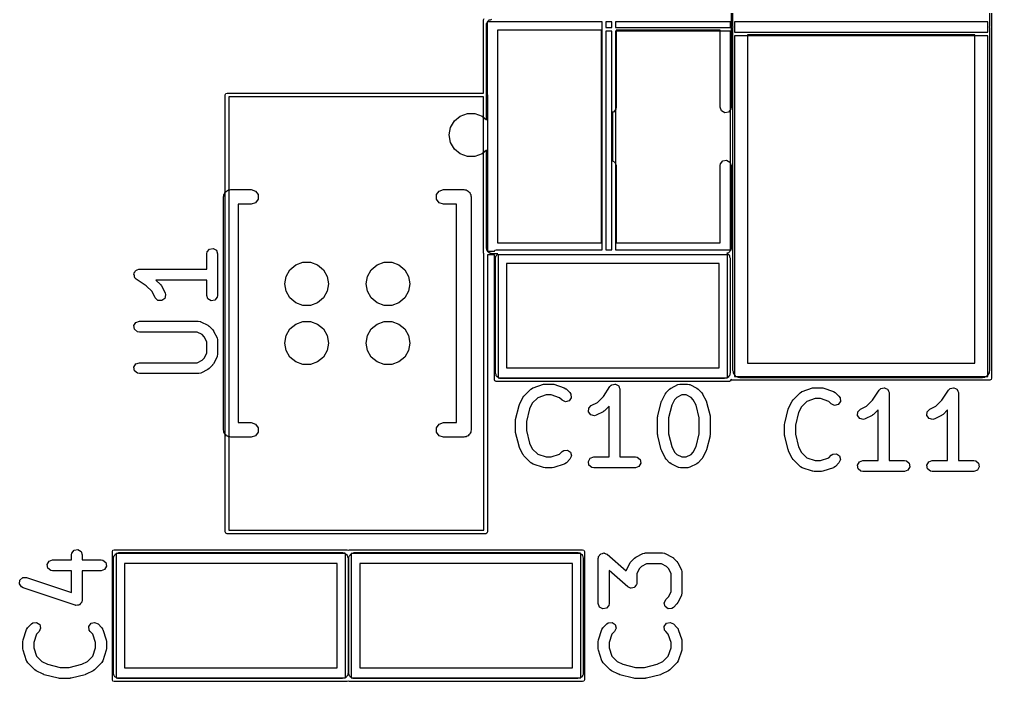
# Model space of a CAD drawing. Extents: x 107 to 207, y -142 to -86.
# Drawn here: x 177.11 to 190.45, y -131.91 to -122.82 of the extents above; entities that cross this region are included whole.
import ezdxf

# ---------------------------------------------------------------- set-up
doc = ezdxf.new("R2010")
doc.units = 0
doc.layers.add('BLACK', color=7, linetype='CONTINUOUS')

msp = doc.modelspace()

# ---------------------------------------------------------------- linework, layer by layer
at = {"layer": 'BLACK', "linetype": 'CONTINUOUS'}
for p, q in [((190.455, -118.105), (190.455, -122.83)), ((186.905, -122.92), (186.905, -118.21)), ((190.425, -118.21), (190.425, -122.92)), ((186.88, -121.76), (186.88, -122.895)), ((183.48, -122.83), (183.487322, -122.812322)), ((183.48, -123.835), (183.48, -122.83)), ((183.52, -122.895), (183.521717, -122.885258)), ((183.52, -124.200538), (183.52, -122.895)), ((183.521139, -122.881976), (183.522805, -122.87909)), ((183.521717, -122.885258), (183.521139, -122.881976)), ((183.522805, -122.87909), (183.524523, -122.869348)), ((183.524523, -122.869348), (183.537048, -122.85442)), ((183.53, -122.855), (183.53, -123.847928)), ((185.11, -122.855), (183.53, -122.855)), ((183.537048, -122.85442), (183.546791, -122.837547)), ((183.546791, -122.837547), (183.553149, -122.835232)), ((183.553149, -122.835232), (183.5575, -122.830048)), ((183.5575, -122.830048), (183.576691, -122.826663)), ((183.576691, -122.826663), (183.595, -122.82)), ((185.11, -125.985), (185.11, -122.855)), ((185.16, -122.855), (185.16, -122.935)), ((185.24, -122.855), (185.16, -122.855)), ((185.24, -122.935), (185.24, -122.855)), ((185.29, -122.855), (185.29, -122.935)), ((186.87, -122.855), (185.29, -122.855)), ((186.87, -122.935), (186.87, -122.855)), ((186.88, -122.895), (186.88, -124.03)), ((186.925, -122.855), (186.925, -123)), ((190.405, -122.855), (186.925, -122.855)), ((190.405, -123), (190.405, -122.855)), ((190.455, -122.83), (190.455, -127.75)), ((183.67, -122.97), (183.67, -125.89)), ((185.1, -122.97), (183.67, -122.97)), ((185.1, -125.89), (185.1, -122.97)), ((185.16, -122.935), (185.24, -122.935)), ((185.16, -122.985), (185.16, -125.985)), ((185.24, -122.985), (185.16, -122.985)), ((185.24, -125.985), (185.24, -122.985)), ((185.29, -122.935), (186.87, -122.935)), ((185.29, -122.985), (185.29, -125.985)), ((186.87, -122.985), (185.29, -122.985)), ((186.73, -122.97), (185.3, -122.97)), ((185.3, -122.97), (185.3, -124.03)), ((186.73, -124.03), (186.73, -122.97)), ((186.87, -125.991212), (186.87, -122.985)), ((186.907436, -122.9275), (186.905, -122.92)), ((186.905, -122.935), (186.907436, -122.9275)), ((186.905, -127.645), (186.905, -122.935)), ((186.925, -123), (190.405, -123)), ((186.925, -123.05), (186.925, -127.725)), ((190.405, -123.05), (186.925, -123.05)), ((187.105, -123.035), (187.105, -127.545)), ((190.225, -123.035), (187.105, -123.035)), ((190.225, -127.545), (190.225, -123.035)), ((190.405, -127.725), (190.405, -123.05)), ((190.425, -122.92), (190.422563, -122.9275)), ((190.422563, -122.9275), (190.425, -122.935)), ((190.425, -122.935), (190.425, -127.645)), ((179.935, -123.86), (179.942322, -123.842322)), ((179.942322, -123.842322), (179.96, -123.835)), ((179.96, -123.835), (183.48, -123.835)), ((183.53, -123.847928), (183.535, -123.86)), ((179.935, -129.86), (179.935, -123.86)), ((179.985, -123.885), (179.985, -129.835)), ((183.48, -123.885), (179.985, -123.885)), ((183.48, -126.03), (183.48, -123.885)), ((183.535, -123.86), (183.535, -126.005)), ((183.16, -124.150192), (183.257906, -124.114558)), ((183.257906, -124.114558), (183.362094, -124.114558)), ((183.362094, -124.114558), (183.46, -124.150192)), ((185.2625, -124.094952), (185.25, -124.097156)), ((185.25, -124.097156), (185.25, -124.763053)), ((185.295477, -124.055652), (185.2625, -124.094952)), ((185.3, -124.03), (185.295477, -124.055652)), ((186.747547, -124.078209), (186.73, -124.03)), ((186.791976, -124.103861), (186.747547, -124.078209)), ((186.8425, -124.094952), (186.791976, -124.103861)), ((186.875477, -124.055652), (186.8425, -124.094952)), ((186.88, -124.03), (186.875477, -124.055652)), ((183.028092, -124.307394), (183.080187, -124.217164)), ((183.080187, -124.217164), (183.16, -124.150192)), ((183.46, -124.150192), (183.52, -124.200538)), ((183.01, -124.41), (183.028092, -124.307394)), ((183.028092, -124.512606), (183.01, -124.41)), ((183.080187, -124.602836), (183.028092, -124.512606)), ((183.16, -124.669808), (183.080187, -124.602836)), ((183.52, -124.619461), (183.46, -124.669808)), ((183.52, -125.965), (183.52, -124.619461)), ((183.257906, -124.705442), (183.16, -124.669808)), ((183.362094, -124.705442), (183.257906, -124.705442)), ((183.46, -124.669808), (183.362094, -124.705442)), ((185.25, -124.763053), (185.282453, -124.781791)), ((185.282453, -124.781791), (185.3, -124.83)), ((186.734523, -124.804348), (186.7675, -124.765048)), ((186.7675, -124.765048), (186.818024, -124.756139)), ((186.818024, -124.756139), (186.862453, -124.781791)), ((186.862453, -124.781791), (186.88, -124.83)), ((185.3, -124.83), (185.3, -125.89)), ((186.73, -124.83), (186.734523, -124.804348)), ((186.73, -125.89), (186.73, -124.83)), ((186.88, -124.83), (186.88, -125.965)), ((179.941911, -125.191911), (179.951221, -125.179098)), ((179.951221, -125.179098), (179.966284, -125.174203)), ((179.966284, -125.174203), (179.979098, -125.164894)), ((179.979098, -125.164894), (179.994937, -125.164894)), ((179.994937, -125.164894), (180.01, -125.16)), ((180.01, -125.16), (180.2892, -125.16)), ((180.2892, -125.16), (180.347979, -125.179098)), ((180.347979, -125.179098), (180.384306, -125.229098)), ((182.835694, -125.229098), (182.872021, -125.179098)), ((182.872021, -125.179098), (182.9308, -125.16)), ((182.9308, -125.16), (183.21, -125.16)), ((183.21, -125.16), (183.225063, -125.164894)), ((183.225063, -125.164894), (183.240902, -125.164894)), ((183.240902, -125.164894), (183.253715, -125.174203)), ((183.253715, -125.174203), (183.268779, -125.179098)), ((183.268779, -125.179098), (183.278088, -125.191911)), ((179.91, -125.26), (179.914894, -125.244937)), ((179.91, -128.46), (179.91, -125.26)), ((179.914894, -125.229098), (179.924203, -125.216284)), ((179.914894, -125.244937), (179.914894, -125.229098)), ((179.924203, -125.216284), (179.929098, -125.201221)), ((179.929098, -125.201221), (179.941911, -125.191911)), ((180.384306, -125.290902), (180.347979, -125.340902)), ((180.384306, -125.229098), (180.384306, -125.290902)), ((182.835694, -125.290902), (182.835694, -125.229098)), ((182.872021, -125.340902), (182.835694, -125.290902)), ((183.278088, -125.191911), (183.290902, -125.201221)), ((183.290902, -125.201221), (183.295796, -125.216284)), ((183.295796, -125.216284), (183.305106, -125.229098)), ((183.305106, -125.229098), (183.305106, -125.244937)), ((183.305106, -125.244937), (183.31, -125.26)), ((183.31, -125.26), (183.31, -128.46)), ((180.2892, -125.36), (180.11, -125.36)), ((180.11, -125.36), (180.11, -128.36)), ((180.347979, -125.340902), (180.2892, -125.36)), ((182.9308, -125.36), (182.872021, -125.340902)), ((183.11, -125.36), (182.9308, -125.36)), ((183.11, -128.36), (183.11, -125.36)), ((179.684342, -126.014824), (179.717319, -125.975524)), ((179.717319, -125.975524), (179.767843, -125.966615)), ((179.767843, -125.966615), (179.812272, -125.992267)), ((183.526663, -125.983308), (183.52, -125.965)), ((183.530048, -126.0025), (183.526663, -125.983308)), ((183.637322, -125.992322), (183.655, -125.985)), ((183.655, -125.985), (185.11, -125.985)), ((183.67, -125.89), (185.1, -125.89)), ((185.16, -125.985), (185.24, -125.985)), ((185.29, -125.985), (186.855, -125.985)), ((185.3, -125.89), (186.73, -125.89)), ((186.855, -125.985), (186.87, -125.991212)), ((186.877194, -125.980909), (186.875477, -125.990652)), ((186.878861, -125.978024), (186.877194, -125.980909)), ((186.88, -125.965), (186.878282, -125.974741)), ((186.878282, -125.974741), (186.878861, -125.978024)), ((179.679819, -126.040476), (179.684342, -126.014824)), ((179.679819, -126.25119), (179.679819, -126.040476)), ((179.812272, -125.992267), (179.829819, -126.040476)), ((179.829819, -126.040476), (179.829819, -126.611904)), ((183.485, -126.042071), (183.48, -126.03)), ((183.485, -129.835), (183.485, -126.042071)), ((183.535232, -126.00685), (183.530048, -126.0025)), ((183.535, -126.005), (183.632071, -126.005)), ((183.63, -126.055), (183.535, -126.055)), ((183.535, -126.055), (183.535, -129.86)), ((183.537547, -126.013209), (183.535232, -126.00685)), ((183.55442, -126.022951), (183.537547, -126.013209)), ((183.569348, -126.035477), (183.55442, -126.022951)), ((183.57909, -126.037194), (183.569348, -126.035477)), ((183.581976, -126.038861), (183.57909, -126.037194)), ((183.585258, -126.038282), (183.581976, -126.038861)), ((183.595, -126.04), (183.585258, -126.038282)), ((183.678345, -126.04), (183.595, -126.04)), ((183.63, -127.77), (183.63, -126.055)), ((183.632071, -126.005), (183.637322, -125.992322)), ((183.645, -126.1), (183.646717, -126.090258)), ((183.645, -127.68), (183.645, -126.1)), ((183.646139, -126.086976), (183.647805, -126.08409)), ((183.646717, -126.090258), (183.646139, -126.086976)), ((183.647805, -126.08409), (183.649523, -126.074348)), ((183.649523, -126.074348), (183.662048, -126.05942)), ((183.662048, -126.05942), (183.671791, -126.042547)), ((183.671791, -126.042547), (183.678149, -126.040232)), ((183.678149, -126.040232), (183.678345, -126.04)), ((183.68, -126.055), (183.68, -127.745)), ((185.135, -126.055), (183.68, -126.055)), ((185.265, -126.055), (185.135, -126.055)), ((186.83, -126.055), (185.265, -126.055)), ((186.823308, -126.033336), (186.821137, -126.034126)), ((186.821137, -126.034126), (186.830579, -126.042048)), ((186.8425, -126.029952), (186.823308, -126.033336)), ((186.83, -127.745), (186.83, -126.055)), ((186.830579, -126.042048), (186.847453, -126.051791)), ((186.84685, -126.024767), (186.8425, -126.029952)), ((186.853209, -126.022453), (186.84685, -126.024767)), ((186.847453, -126.051791), (186.849767, -126.058149)), ((186.849767, -126.058149), (186.854952, -126.0625)), ((186.862951, -126.005579), (186.853209, -126.022453)), ((186.854952, -126.0625), (186.858336, -126.081691)), ((186.858336, -126.081691), (186.865, -126.1)), ((186.875477, -125.990652), (186.862951, -126.005579)), ((186.865, -126.1), (186.865, -127.68)), ((178.727063, -126.261292), (178.746576, -126.251645)), ((178.746576, -126.251645), (178.750765, -126.252665)), ((178.750765, -126.252665), (178.754819, -126.25119)), ((178.754819, -126.25119), (179.679819, -126.25119)), ((180.821387, -126.260764), (180.9012, -126.193792)), ((180.9012, -126.193792), (180.999106, -126.158158)), ((180.999106, -126.158158), (181.103294, -126.158158)), ((181.103294, -126.158158), (181.2012, -126.193792)), ((181.2012, -126.193792), (181.281013, -126.260764)), ((181.938987, -126.260764), (182.0188, -126.193792)), ((182.0188, -126.193792), (182.116706, -126.158158)), ((182.116706, -126.158158), (182.220894, -126.158158)), ((182.220894, -126.158158), (182.3188, -126.193792)), ((182.3188, -126.193792), (182.398613, -126.260764)), ((183.795, -126.175), (183.795, -127.605)), ((186.715, -126.175), (183.795, -126.175)), ((186.715, -127.605), (186.715, -126.175)), ((178.679974, -126.321363), (178.681706, -126.317413)), ((178.686087, -126.342254), (178.679974, -126.321363)), ((178.680958, -126.313166), (178.69184, -126.294317)), ((178.681706, -126.317413), (178.680958, -126.313166)), ((178.689867, -126.36369), (178.686087, -126.342254)), ((178.69317, -126.366462), (178.689867, -126.36369)), ((178.69184, -126.294317), (178.700587, -126.274383)), ((178.694382, -126.370601), (178.69317, -126.366462)), ((178.713216, -126.388594), (178.694382, -126.370601)), ((178.700587, -126.274383), (178.704454, -126.272471)), ((178.704454, -126.272471), (178.70661, -126.268737)), ((178.70661, -126.268737), (178.727063, -126.261292)), ((178.849894, -126.479712), (178.713216, -126.388594)), ((180.7512, -126.4536), (180.769292, -126.350994)), ((180.769292, -126.350994), (180.821387, -126.260764)), ((181.281013, -126.260764), (181.333108, -126.350994)), ((181.333108, -126.350994), (181.3512, -126.4536)), ((181.8688, -126.4536), (181.886892, -126.350994)), ((181.886892, -126.350994), (181.938987, -126.260764)), ((182.398613, -126.260764), (182.450708, -126.350994)), ((182.450708, -126.350994), (182.4688, -126.4536)), ((178.931275, -126.561093), (178.849894, -126.479712)), ((179.679819, -126.40119), (178.983504, -126.40119)), ((178.983504, -126.40119), (179.045947, -126.463633)), ((179.045947, -126.463633), (179.058809, -126.482001)), ((179.058809, -126.482001), (179.059996, -126.483125)), ((179.059996, -126.483125), (179.107615, -126.578363)), ((179.679819, -126.611904), (179.679819, -126.40119)), ((180.769292, -126.556206), (180.7512, -126.4536)), ((181.3512, -126.4536), (181.333108, -126.556206)), ((181.886892, -126.556206), (181.8688, -126.4536)), ((182.4688, -126.4536), (182.450708, -126.556206)), ((178.973451, -126.645445), (178.931275, -126.561093)), ((179.010705, -126.680717), (178.973451, -126.645445)), ((179.103121, -126.653228), (179.061915, -126.683792)), ((179.115041, -126.603329), (179.103121, -126.653228)), ((179.107615, -126.578363), (179.115041, -126.603329)), ((179.697366, -126.660113), (179.679819, -126.611904)), ((179.825296, -126.637556), (179.792319, -126.676856)), ((179.829819, -126.611904), (179.825296, -126.637556)), ((180.821387, -126.646436), (180.769292, -126.556206)), ((180.9012, -126.713408), (180.821387, -126.646436)), ((181.281013, -126.646436), (181.2012, -126.713408)), ((181.333108, -126.556206), (181.281013, -126.646436)), ((181.938987, -126.646436), (181.886892, -126.556206)), ((182.0188, -126.713408), (181.938987, -126.646436)), ((182.398613, -126.646436), (182.3188, -126.713408)), ((182.450708, -126.556206), (182.398613, -126.646436)), ((179.061915, -126.683792), (179.010705, -126.680717)), ((179.741795, -126.685765), (179.697366, -126.660113)), ((179.792319, -126.676856), (179.741795, -126.685765)), ((180.999106, -126.749042), (180.9012, -126.713408)), ((181.103294, -126.749042), (180.999106, -126.749042)), ((181.2012, -126.713408), (181.103294, -126.749042)), ((182.116706, -126.749042), (182.0188, -126.713408)), ((182.220894, -126.749042), (182.116706, -126.749042)), ((182.3188, -126.713408), (182.220894, -126.749042)), ((178.680958, -127.027452), (178.70661, -126.983023)), ((178.689867, -127.077976), (178.680958, -127.027452)), ((178.70661, -126.983023), (178.754819, -126.965476)), ((178.754819, -126.965476), (179.564342, -126.965476)), ((179.564342, -126.965476), (179.589994, -126.969999)), ((179.589994, -126.969999), (179.593429, -126.972881)), ((179.593429, -126.972881), (179.597883, -126.973394)), ((179.597883, -126.973394), (179.693121, -127.021013)), ((179.693121, -127.021013), (179.711129, -127.034369)), ((179.711129, -127.034369), (179.712612, -127.035061)), ((179.712612, -127.035061), (179.760232, -127.08268)), ((180.821387, -127.073564), (180.9012, -127.006592)), ((180.9012, -127.006592), (180.999106, -126.970958)), ((180.999106, -126.970958), (181.103294, -126.970958)), ((181.103294, -126.970958), (181.2012, -127.006592)), ((181.2012, -127.006592), (181.281013, -127.073564)), ((181.938987, -127.073564), (182.0188, -127.006592)), ((182.0188, -127.006592), (182.116706, -126.970958)), ((182.116706, -126.970958), (182.220894, -126.970958)), ((182.220894, -126.970958), (182.3188, -127.006592)), ((182.3188, -127.006592), (182.398613, -127.073564)), ((178.729167, -127.110953), (178.689867, -127.077976)), ((178.754819, -127.115476), (178.729167, -127.110953)), ((179.546637, -127.115476), (178.754819, -127.115476)), ((179.615153, -127.149734), (179.546637, -127.115476)), ((179.645561, -127.180141), (179.615153, -127.149734)), ((179.679819, -127.248657), (179.645561, -127.180141)), ((179.760232, -127.08268), (179.773094, -127.101048)), ((179.773094, -127.101048), (179.774282, -127.102173)), ((179.774282, -127.102173), (179.821901, -127.197411)), ((180.7512, -127.2664), (180.769292, -127.163794)), ((180.769292, -127.163794), (180.821387, -127.073564)), ((181.281013, -127.073564), (181.333108, -127.163794)), ((181.333108, -127.163794), (181.3512, -127.2664)), ((181.8688, -127.2664), (181.886892, -127.163794)), ((181.886892, -127.163794), (181.938987, -127.073564)), ((182.398613, -127.073564), (182.450708, -127.163794)), ((182.450708, -127.163794), (182.4688, -127.2664)), ((179.679819, -127.403723), (179.679819, -127.248657)), ((179.821901, -127.197411), (179.829327, -127.222377)), ((179.829327, -127.222377), (179.828285, -127.226738)), ((179.828285, -127.226738), (179.829819, -127.230952)), ((179.829819, -127.230952), (179.829819, -127.421428)), ((180.769292, -127.369006), (180.7512, -127.2664)), ((181.3512, -127.2664), (181.333108, -127.369006)), ((181.886892, -127.369006), (181.8688, -127.2664)), ((182.4688, -127.2664), (182.450708, -127.369006)), ((179.645561, -127.472238), (179.679819, -127.403723)), ((179.821901, -127.454969), (179.774282, -127.550207)), ((179.822413, -127.450515), (179.821901, -127.454969)), ((179.825296, -127.44708), (179.822413, -127.450515)), ((179.829819, -127.421428), (179.825296, -127.44708)), ((180.821387, -127.459236), (180.769292, -127.369006)), ((181.333108, -127.369006), (181.281013, -127.459236)), ((181.938987, -127.459236), (181.886892, -127.369006)), ((182.450708, -127.369006), (182.398613, -127.459236)), ((178.680958, -127.59888), (178.70661, -127.554451)), ((178.70661, -127.554451), (178.754819, -127.536904)), ((178.754819, -127.536904), (179.546637, -127.536904)), ((179.546637, -127.536904), (179.615153, -127.502645)), ((179.615153, -127.502645), (179.645561, -127.472238)), ((179.760232, -127.5697), (179.712612, -127.617319)), ((179.760922, -127.568218), (179.760232, -127.5697)), ((179.774282, -127.550207), (179.760922, -127.568218)), ((180.9012, -127.526208), (180.821387, -127.459236)), ((180.999106, -127.561842), (180.9012, -127.526208)), ((181.103294, -127.561842), (180.999106, -127.561842)), ((181.2012, -127.526208), (181.103294, -127.561842)), ((181.281013, -127.459236), (181.2012, -127.526208)), ((182.0188, -127.526208), (181.938987, -127.459236)), ((182.116706, -127.561842), (182.0188, -127.526208)), ((182.220894, -127.561842), (182.116706, -127.561842)), ((182.3188, -127.526208), (182.220894, -127.561842)), ((182.398613, -127.459236), (182.3188, -127.526208)), ((187.105, -127.545), (190.225, -127.545)), ((178.689867, -127.649404), (178.680958, -127.59888)), ((178.729167, -127.682381), (178.689867, -127.649404)), ((178.754819, -127.686904), (178.729167, -127.682381)), ((179.564342, -127.686904), (178.754819, -127.686904)), ((179.568555, -127.68537), (179.564342, -127.686904)), ((179.572916, -127.686412), (179.568555, -127.68537)), ((179.597883, -127.678986), (179.572916, -127.686412)), ((179.693121, -127.631367), (179.597883, -127.678986)), ((179.694246, -127.630178), (179.693121, -127.631367)), ((179.712612, -127.617319), (179.694246, -127.630178)), ((183.651663, -127.698308), (183.645, -127.68)), ((183.655048, -127.7175), (183.651663, -127.698308)), ((183.660232, -127.72185), (183.655048, -127.7175)), ((183.662547, -127.728209), (183.660232, -127.72185)), ((183.795, -127.605), (186.715, -127.605)), ((186.847951, -127.720579), (186.838209, -127.737453)), ((186.860477, -127.705652), (186.847951, -127.720579)), ((186.862194, -127.695909), (186.860477, -127.705652)), ((186.863861, -127.693024), (186.862194, -127.695909)), ((186.865, -127.68), (186.863282, -127.689741)), ((186.863282, -127.689741), (186.863861, -127.693024)), ((186.909894, -127.660062), (186.905, -127.645)), ((186.909894, -127.675902), (186.909894, -127.660062)), ((186.919203, -127.688715), (186.909894, -127.675902)), ((186.924098, -127.703779), (186.919203, -127.688715)), ((186.936911, -127.713088), (186.924098, -127.703779)), ((186.946221, -127.725902), (186.936911, -127.713088)), ((190.393088, -127.713088), (190.383779, -127.725902)), ((190.405902, -127.703779), (190.393088, -127.713088)), ((190.410796, -127.688715), (190.405902, -127.703779)), ((190.420106, -127.675902), (190.410796, -127.688715)), ((190.425, -127.645), (190.420106, -127.660062)), ((190.420106, -127.660062), (190.420106, -127.675902)), ((183.637322, -127.787678), (183.63, -127.77)), ((183.655, -127.795), (183.637322, -127.787678)), ((186.855, -127.795), (183.655, -127.795)), ((183.67942, -127.737951), (183.662547, -127.728209)), ((183.694348, -127.750477), (183.67942, -127.737951)), ((183.68, -127.745), (186.83, -127.745)), ((183.70409, -127.752194), (183.694348, -127.750477)), ((183.706976, -127.753861), (183.70409, -127.752194)), ((183.710258, -127.753282), (183.706976, -127.753861)), ((183.72, -127.755), (183.710258, -127.753282)), ((186.79, -127.755), (183.72, -127.755)), ((184.159854, -127.881287), (184.30271, -127.833668)), ((184.30271, -127.833668), (184.32489, -127.830378)), ((184.32489, -127.830378), (184.326428, -127.829819)), ((184.326428, -127.829819), (184.421666, -127.829819)), ((184.421666, -127.829819), (184.443748, -127.833712)), ((184.443748, -127.833712), (184.445383, -127.833668)), ((184.445383, -127.833668), (184.58824, -127.881287)), ((185.216405, -127.863216), (185.234398, -127.844381)), ((185.234398, -127.844381), (185.238537, -127.843169)), ((185.238537, -127.843169), (185.241309, -127.839867)), ((185.241309, -127.839867), (185.262741, -127.836087)), ((185.262741, -127.836087), (185.283636, -127.829974)), ((185.283636, -127.829974), (185.287585, -127.831706)), ((185.287585, -127.831706), (185.291833, -127.830958)), ((185.291833, -127.830958), (185.310681, -127.84184)), ((185.310681, -127.84184), (185.330616, -127.850587)), ((185.330616, -127.850587), (185.332527, -127.854454)), ((185.332527, -127.854454), (185.336262, -127.85661)), ((185.336262, -127.85661), (185.343706, -127.877063)), ((186.054792, -127.885356), (186.15003, -127.837737)), ((186.15003, -127.837737), (186.174996, -127.830311)), ((186.174996, -127.830311), (186.179357, -127.831352)), ((186.179357, -127.831352), (186.183571, -127.829819)), ((186.183571, -127.829819), (186.278809, -127.829819)), ((186.278809, -127.829819), (186.304461, -127.834342)), ((186.304461, -127.834342), (186.307896, -127.837224)), ((186.307896, -127.837224), (186.31235, -127.837737)), ((186.31235, -127.837737), (186.407588, -127.885356)), ((186.808308, -127.748336), (186.79, -127.755)), ((186.8275, -127.744952), (186.808308, -127.748336)), ((186.83185, -127.739767), (186.8275, -127.744952)), ((186.838209, -127.737453), (186.83185, -127.739767)), ((186.872678, -127.787678), (186.855, -127.795)), ((186.88, -127.77), (186.872678, -127.787678)), ((186.882322, -127.767678), (186.88, -127.762071)), ((186.88, -127.762071), (186.88, -127.77)), ((186.9, -127.775), (186.882322, -127.767678)), ((190.43, -127.775), (186.9, -127.775)), ((186.925, -127.725), (190.405, -127.725)), ((186.961284, -127.730796), (186.946221, -127.725902)), ((186.974098, -127.740106), (186.961284, -127.730796)), ((186.989937, -127.740106), (186.974098, -127.740106)), ((187.005, -127.745), (186.989937, -127.740106)), ((190.325, -127.745), (187.005, -127.745)), ((190.340063, -127.740106), (190.325, -127.745)), ((190.355902, -127.740106), (190.340063, -127.740106)), ((190.368715, -127.730796), (190.355902, -127.740106)), ((190.383779, -127.725902), (190.368715, -127.730796)), ((190.447678, -127.767678), (190.43, -127.775)), ((190.455, -127.75), (190.447678, -127.767678)), ((184.0353, -127.994643), (184.130538, -127.899405)), ((184.130538, -127.899405), (184.151875, -127.884464)), ((184.151875, -127.884464), (184.156343, -127.884073)), ((184.156343, -127.884073), (184.159854, -127.881287)), ((184.338598, -127.979819), (184.224085, -128.01799)), ((184.409496, -127.979819), (184.338598, -127.979819)), ((184.524009, -128.01799), (184.409496, -127.979819)), ((184.58824, -127.881287), (184.611145, -127.893689)), ((184.611145, -127.893689), (184.613492, -127.89751)), ((184.613492, -127.89751), (184.617556, -127.899405)), ((184.617556, -127.899405), (184.665175, -127.947024)), ((184.665175, -127.947024), (184.680115, -127.968361)), ((184.680115, -127.968361), (184.684586, -128.019468)), ((185.125285, -127.999896), (185.216405, -127.863216)), ((185.343706, -127.877063), (185.353354, -127.896576)), ((185.353354, -127.896576), (185.352333, -127.900765)), ((185.352333, -127.900765), (185.353809, -127.904819)), ((185.353809, -127.904819), (185.353809, -128.829819)), ((185.926013, -128.061754), (185.973632, -127.966516)), ((185.973632, -127.966516), (185.98699, -127.948505)), ((185.98699, -127.948505), (185.987681, -127.947024)), ((185.987681, -127.947024), (186.0353, -127.899405)), ((186.0353, -127.899405), (186.053666, -127.886545)), ((186.053666, -127.886545), (186.054792, -127.885356)), ((186.201276, -127.979819), (186.13276, -128.014077)), ((186.261104, -127.979819), (186.201276, -127.979819)), ((186.32962, -128.014077), (186.261104, -127.979819)), ((186.407588, -127.885356), (186.425598, -127.898714)), ((186.425598, -127.898714), (186.42708, -127.899405)), ((186.42708, -127.899405), (186.474699, -127.947024)), ((186.474699, -127.947024), (186.487558, -127.96539)), ((186.487558, -127.96539), (186.488748, -127.966516)), ((186.488748, -127.966516), (186.536367, -128.061754)), ((187.7303, -128.044643), (187.825538, -127.949405)), ((187.825538, -127.949405), (187.846875, -127.934464)), ((187.846875, -127.934464), (187.851343, -127.934073)), ((187.851343, -127.934073), (187.854854, -127.931287)), ((187.854854, -127.931287), (187.99771, -127.883668)), ((187.99771, -127.883668), (188.01989, -127.880378)), ((188.01989, -127.880378), (188.021428, -127.879819)), ((188.021428, -127.879819), (188.116666, -127.879819)), ((188.116666, -127.879819), (188.138748, -127.883712)), ((188.138748, -127.883712), (188.140383, -127.883668)), ((188.140383, -127.883668), (188.28324, -127.931287)), ((188.28324, -127.931287), (188.306145, -127.943689)), ((188.306145, -127.943689), (188.308492, -127.94751)), ((188.308492, -127.94751), (188.312556, -127.949405)), ((188.312556, -127.949405), (188.360175, -127.997024)), ((188.820285, -128.049896), (188.911405, -127.913216)), ((188.911405, -127.913216), (188.929398, -127.894381)), ((188.929398, -127.894381), (188.933537, -127.893169)), ((188.933537, -127.893169), (188.936309, -127.889867)), ((188.936309, -127.889867), (188.957741, -127.886087)), ((188.957741, -127.886087), (188.978636, -127.879974)), ((188.978636, -127.879974), (188.982585, -127.881706)), ((188.982585, -127.881706), (188.986833, -127.880958)), ((188.986833, -127.880958), (189.005681, -127.89184)), ((189.005681, -127.89184), (189.025616, -127.900587)), ((189.025616, -127.900587), (189.027527, -127.904454)), ((189.027527, -127.904454), (189.031262, -127.90661)), ((189.031262, -127.90661), (189.038706, -127.927063)), ((189.038706, -127.927063), (189.048354, -127.946576)), ((189.048354, -127.946576), (189.047333, -127.950765)), ((189.047333, -127.950765), (189.048809, -127.954819)), ((189.048809, -127.954819), (189.048809, -128.879819)), ((189.772666, -128.049896), (189.863786, -127.913216)), ((189.863786, -127.913216), (189.881779, -127.894381)), ((189.881779, -127.894381), (189.885918, -127.893169)), ((189.885918, -127.893169), (189.88869, -127.889867)), ((189.88869, -127.889867), (189.910122, -127.886087)), ((189.910122, -127.886087), (189.931017, -127.879974)), ((189.931017, -127.879974), (189.934966, -127.881706)), ((189.934966, -127.881706), (189.939214, -127.880958)), ((189.939214, -127.880958), (189.958062, -127.89184)), ((189.958062, -127.89184), (189.977997, -127.900587)), ((189.977997, -127.900587), (189.979908, -127.904454)), ((189.979908, -127.904454), (189.983643, -127.90661)), ((189.983643, -127.90661), (189.991087, -127.927063)), ((189.991087, -127.927063), (190.000735, -127.946576)), ((190.000735, -127.946576), (189.999714, -127.950765)), ((189.999714, -127.950765), (190.00119, -127.954819)), ((190.00119, -127.954819), (190.00119, -128.879819)), ((183.967953, -128.124724), (183.973225, -128.112901)), ((183.973225, -128.112901), (183.973632, -128.109373)), ((183.973632, -128.109373), (184.021251, -128.014135)), ((184.021251, -128.014135), (184.034609, -127.996124)), ((184.034609, -127.996124), (184.0353, -127.994643)), ((184.149972, -128.092103), (184.111478, -128.16909)), ((184.224085, -128.01799), (184.149972, -128.092103)), ((184.559109, -128.05309), (184.524009, -128.01799)), ((184.605605, -128.074771), (184.559109, -128.05309)), ((184.65516, -128.061494), (184.605605, -128.074771)), ((184.684586, -128.019468), (184.65516, -128.061494)), ((184.924282, -128.160705), (184.959554, -128.123451)), ((184.959554, -128.123451), (185.043906, -128.081275)), ((185.043906, -128.081275), (185.125285, -127.999896)), ((185.872715, -128.267581), (185.920334, -128.077105)), ((185.920334, -128.077105), (185.925606, -128.065282)), ((185.925606, -128.065282), (185.926013, -128.061754)), ((186.063859, -128.121471), (186.020476, -128.295005)), ((186.102353, -128.044484), (186.063859, -128.121471)), ((186.13276, -128.014077), (186.102353, -128.044484)), ((186.360027, -128.044484), (186.32962, -128.014077)), ((186.39852, -128.121471), (186.360027, -128.044484)), ((186.441904, -128.295005), (186.39852, -128.121471)), ((186.536367, -128.061754), (186.540057, -128.07416)), ((186.540057, -128.07416), (186.542046, -128.077105)), ((186.542046, -128.077105), (186.589665, -128.267581)), ((187.668632, -128.159373), (187.716251, -128.064135)), ((187.716251, -128.064135), (187.729609, -128.046124)), ((187.729609, -128.046124), (187.7303, -128.044643)), ((187.919085, -128.06799), (187.844972, -128.142103)), ((188.033598, -128.029819), (187.919085, -128.06799)), ((188.104496, -128.029819), (188.033598, -128.029819)), ((188.219009, -128.06799), (188.104496, -128.029819)), ((188.254109, -128.10309), (188.219009, -128.06799)), ((188.300605, -128.124771), (188.254109, -128.10309)), ((188.35016, -128.111494), (188.300605, -128.124771)), ((188.379586, -128.069468), (188.35016, -128.111494)), ((188.360175, -127.997024), (188.375115, -128.018361)), ((188.375115, -128.018361), (188.379586, -128.069468)), ((188.738906, -128.131275), (188.820285, -128.049896)), ((189.691287, -128.131275), (189.772666, -128.049896)), ((183.920334, -128.3152), (183.967953, -128.124724)), ((184.111478, -128.16909), (184.068095, -128.342624)), ((184.921207, -128.211916), (184.924282, -128.160705)), ((184.951771, -128.253121), (184.921207, -128.211916)), ((185.001669, -128.265041), (184.951771, -128.253121)), ((185.026636, -128.257615), (185.001669, -128.265041)), ((185.121874, -128.209996), (185.026636, -128.257615)), ((185.122999, -128.208806), (185.121874, -128.209996)), ((185.141366, -128.195947), (185.122999, -128.208806)), ((185.203809, -128.133504), (185.141366, -128.195947)), ((185.203809, -128.829819), (185.203809, -128.133504)), ((187.615334, -128.3652), (187.662953, -128.174724)), ((187.662953, -128.174724), (187.668225, -128.162901)), ((187.668225, -128.162901), (187.668632, -128.159373)), ((187.806478, -128.21909), (187.763095, -128.392624)), ((187.844972, -128.142103), (187.806478, -128.21909)), ((188.616207, -128.261916), (188.619282, -128.210705)), ((188.619282, -128.210705), (188.654554, -128.173451)), ((188.654554, -128.173451), (188.738906, -128.131275)), ((188.836366, -128.245947), (188.817999, -128.258806)), ((188.898809, -128.183504), (188.836366, -128.245947)), ((188.898809, -128.879819), (188.898809, -128.183504)), ((189.568588, -128.261916), (189.571663, -128.210705)), ((189.571663, -128.210705), (189.606935, -128.173451)), ((189.606935, -128.173451), (189.691287, -128.131275)), ((189.788747, -128.245947), (189.77038, -128.258806)), ((189.85119, -128.183504), (189.788747, -128.245947)), ((189.85119, -128.879819), (189.85119, -128.183504)), ((180.11, -128.36), (180.2892, -128.36)), ((180.2892, -128.36), (180.347979, -128.379098)), ((180.347979, -128.379098), (180.384306, -128.429098)), ((182.835694, -128.429098), (182.872021, -128.379098)), ((182.872021, -128.379098), (182.9308, -128.36)), ((182.9308, -128.36), (183.11, -128.36)), ((183.918095, -128.33339), (183.920694, -128.318648)), ((183.918095, -128.476247), (183.918095, -128.33339)), ((183.920694, -128.318648), (183.920334, -128.3152)), ((184.068095, -128.342624), (184.068095, -128.467013)), ((185.870476, -128.285771), (185.873075, -128.271029)), ((185.870476, -128.523866), (185.870476, -128.285771)), ((185.873075, -128.271029), (185.872715, -128.267581)), ((186.020476, -128.295005), (186.020476, -128.514632)), ((186.441904, -128.514632), (186.441904, -128.295005)), ((186.589665, -128.267581), (186.590718, -128.282513)), ((186.590718, -128.282513), (186.591904, -128.285771)), ((186.591904, -128.285771), (186.591904, -128.523866)), ((187.613095, -128.38339), (187.615694, -128.368648)), ((187.613095, -128.526247), (187.613095, -128.38339)), ((187.615694, -128.368648), (187.615334, -128.3652)), ((188.646771, -128.303121), (188.616207, -128.261916)), ((188.696669, -128.315041), (188.646771, -128.303121)), ((188.721636, -128.307615), (188.696669, -128.315041)), ((188.816874, -128.259996), (188.721636, -128.307615)), ((188.817999, -128.258806), (188.816874, -128.259996)), ((189.599152, -128.303121), (189.568588, -128.261916)), ((189.64905, -128.315041), (189.599152, -128.303121)), ((189.674017, -128.307615), (189.64905, -128.315041)), ((189.769255, -128.259996), (189.674017, -128.307615)), ((189.77038, -128.258806), (189.769255, -128.259996)), ((179.914894, -128.475062), (179.91, -128.46)), ((179.914894, -128.490902), (179.914894, -128.475062)), ((179.924203, -128.503715), (179.914894, -128.490902)), ((179.929098, -128.518779), (179.924203, -128.503715)), ((179.941911, -128.528088), (179.929098, -128.518779)), ((180.384306, -128.490902), (180.347979, -128.540902)), ((180.384306, -128.429098), (180.384306, -128.490902)), ((182.835694, -128.490902), (182.835694, -128.429098)), ((182.872021, -128.540902), (182.835694, -128.490902)), ((183.290902, -128.518779), (183.278088, -128.528088)), ((183.295796, -128.503715), (183.290902, -128.518779)), ((183.305106, -128.490902), (183.295796, -128.503715)), ((183.31, -128.46), (183.305106, -128.475062)), ((183.305106, -128.475062), (183.305106, -128.490902)), ((183.91928, -128.479504), (183.918095, -128.476247)), ((183.920334, -128.494437), (183.91928, -128.479504)), ((183.967953, -128.684913), (183.920334, -128.494437)), ((184.068095, -128.467013), (184.111478, -128.640547)), ((185.871661, -128.527123), (185.870476, -128.523866)), ((186.020476, -128.514632), (186.063859, -128.688166)), ((186.39852, -128.688166), (186.441904, -128.514632)), ((186.591904, -128.523866), (186.589304, -128.538607)), ((187.763095, -128.392624), (187.763095, -128.517013)), ((187.763095, -128.517013), (187.806478, -128.690547)), ((179.951221, -128.540902), (179.941911, -128.528088)), ((179.966284, -128.545796), (179.951221, -128.540902)), ((179.979098, -128.555106), (179.966284, -128.545796)), ((179.994937, -128.555106), (179.979098, -128.555106)), ((180.01, -128.56), (179.994937, -128.555106)), ((180.2892, -128.56), (180.01, -128.56)), ((180.347979, -128.540902), (180.2892, -128.56)), ((182.9308, -128.56), (182.872021, -128.540902)), ((183.21, -128.56), (182.9308, -128.56)), ((183.225063, -128.555106), (183.21, -128.56)), ((183.240902, -128.555106), (183.225063, -128.555106)), ((183.253715, -128.545796), (183.240902, -128.555106)), ((183.268779, -128.540902), (183.253715, -128.545796)), ((183.278088, -128.528088), (183.268779, -128.540902)), ((184.111478, -128.640547), (184.149972, -128.717534)), ((185.872715, -128.542056), (185.871661, -128.527123)), ((185.920334, -128.732532), (185.872715, -128.542056)), ((186.589665, -128.542056), (186.542046, -128.732532)), ((186.589304, -128.538607), (186.589665, -128.542056)), ((187.61428, -128.529504), (187.613095, -128.526247)), ((187.615334, -128.544437), (187.61428, -128.529504)), ((187.662953, -128.734913), (187.615334, -128.544437)), ((183.969941, -128.687857), (183.967953, -128.684913)), ((183.973632, -128.700264), (183.969941, -128.687857)), ((184.021251, -128.795502), (183.973632, -128.700264)), ((184.149972, -128.717534), (184.224085, -128.791648)), ((184.524009, -128.791647), (184.559108, -128.756548)), ((184.559108, -128.756548), (184.580445, -128.741607)), ((184.580445, -128.741607), (184.631553, -128.737135)), ((184.631553, -128.737135), (184.673578, -128.766561)), ((184.673578, -128.766561), (184.686856, -128.816116)), ((185.922322, -128.735476), (185.920334, -128.732532)), ((185.926013, -128.747883), (185.922322, -128.735476)), ((185.973632, -128.843121), (185.926013, -128.747883)), ((186.063859, -128.688166), (186.102353, -128.765153)), ((186.102353, -128.765153), (186.13276, -128.795561)), ((186.329619, -128.795561), (186.360026, -128.765153)), ((186.360026, -128.765153), (186.39852, -128.688166)), ((186.536367, -128.747883), (186.488748, -128.843121)), ((186.536773, -128.744354), (186.536367, -128.747883)), ((186.542046, -128.732532), (186.536773, -128.744354)), ((187.664941, -128.737857), (187.662953, -128.734913)), ((187.668632, -128.750264), (187.664941, -128.737857)), ((187.716251, -128.845502), (187.668632, -128.750264)), ((187.806478, -128.690547), (187.844972, -128.767534)), ((187.844972, -128.767534), (187.919085, -128.841648)), ((188.275445, -128.791607), (188.326553, -128.787135)), ((188.326553, -128.787135), (188.368578, -128.816561)), ((184.022437, -128.796625), (184.021251, -128.795502)), ((184.0353, -128.814994), (184.022437, -128.796625)), ((184.130538, -128.910233), (184.0353, -128.814994)), ((184.134602, -128.912128), (184.130538, -128.910233)), ((184.136949, -128.915948), (184.134602, -128.912128)), ((184.159854, -128.928351), (184.136949, -128.915948)), ((184.224085, -128.791648), (184.338598, -128.829819)), ((184.338598, -128.829819), (184.409496, -128.829819)), ((184.409496, -128.829819), (184.524009, -128.791647)), ((184.617557, -128.910232), (184.59622, -128.925173)), ((184.665175, -128.862613), (184.617557, -128.910232)), ((184.686856, -128.816116), (184.665175, -128.862613)), ((184.919234, -128.891795), (184.944886, -128.847366)), ((184.928143, -128.942319), (184.919234, -128.891795)), ((184.944886, -128.847366), (184.993095, -128.829819)), ((184.993095, -128.829819), (185.203809, -128.829819)), ((185.353809, -128.829819), (185.564523, -128.829819)), ((185.564523, -128.829819), (185.590175, -128.834342)), ((185.590175, -128.834342), (185.629475, -128.867319)), ((185.638384, -128.917843), (185.612732, -128.962272)), ((185.629475, -128.867319), (185.638384, -128.917843)), ((185.97482, -128.844246), (185.973632, -128.843121)), ((185.98768, -128.862612), (185.97482, -128.844246)), ((186.035299, -128.910232), (185.98768, -128.862612)), ((186.03678, -128.910922), (186.035299, -128.910232)), ((186.054792, -128.924282), (186.03678, -128.910922)), ((186.15003, -128.971901), (186.054792, -128.924282)), ((186.13276, -128.795561), (186.201276, -128.829819)), ((186.201276, -128.829819), (186.261104, -128.829819)), ((186.261104, -128.829819), (186.329619, -128.795561)), ((186.407588, -128.924282), (186.31235, -128.971901)), ((186.408712, -128.923094), (186.407588, -128.924282)), ((186.427081, -128.910232), (186.408712, -128.923094)), ((186.474699, -128.862613), (186.427081, -128.910232)), ((186.475389, -128.861131), (186.474699, -128.862613)), ((186.488748, -128.843121), (186.475389, -128.861131)), ((187.717437, -128.846625), (187.716251, -128.845502)), ((187.7303, -128.864994), (187.717437, -128.846625)), ((187.825538, -128.960233), (187.7303, -128.864994)), ((187.919085, -128.841648), (188.033598, -128.879819)), ((188.033598, -128.879819), (188.104496, -128.879819)), ((188.104496, -128.879819), (188.219009, -128.841647)), ((188.219009, -128.841647), (188.254108, -128.806548)), ((188.254108, -128.806548), (188.275445, -128.791607)), ((188.360175, -128.912613), (188.312557, -128.960232)), ((188.381856, -128.866116), (188.360175, -128.912613)), ((188.368578, -128.816561), (188.381856, -128.866116)), ((188.614234, -128.941795), (188.639886, -128.897366)), ((188.639886, -128.897366), (188.688095, -128.879819)), ((188.688095, -128.879819), (188.898809, -128.879819)), ((189.048809, -128.879819), (189.259523, -128.879819)), ((189.259523, -128.879819), (189.285175, -128.884342)), ((189.285175, -128.884342), (189.324475, -128.917319)), ((189.324475, -128.917319), (189.333384, -128.967843)), ((189.566615, -128.941795), (189.592267, -128.897366)), ((189.592267, -128.897366), (189.640476, -128.879819)), ((189.640476, -128.879819), (189.85119, -128.879819)), ((190.00119, -128.879819), (190.211904, -128.879819)), ((190.211904, -128.879819), (190.237556, -128.884342)), ((190.237556, -128.884342), (190.276856, -128.917319)), ((190.276856, -128.917319), (190.285765, -128.967843)), ((184.30271, -128.97597), (184.159854, -128.928351)), ((184.304345, -128.975925), (184.30271, -128.97597)), ((184.326428, -128.979819), (184.304345, -128.975925)), ((184.421666, -128.979819), (184.326428, -128.979819)), ((184.423204, -128.979258), (184.421666, -128.979819)), ((184.445383, -128.97597), (184.423204, -128.979258)), ((184.58824, -128.928351), (184.445383, -128.97597)), ((184.591751, -128.925563), (184.58824, -128.928351)), ((184.59622, -128.925173), (184.591751, -128.925563)), ((184.967443, -128.975296), (184.928143, -128.942319)), ((184.993095, -128.979819), (184.967443, -128.975296)), ((185.564523, -128.979819), (184.993095, -128.979819)), ((185.612732, -128.962272), (185.564523, -128.979819)), ((186.154483, -128.972413), (186.15003, -128.971901)), ((186.157919, -128.975296), (186.154483, -128.972413)), ((186.183571, -128.979819), (186.157919, -128.975296)), ((186.278809, -128.979819), (186.183571, -128.979819)), ((186.283022, -128.978285), (186.278809, -128.979819)), ((186.287383, -128.979327), (186.283022, -128.978285)), ((186.31235, -128.971901), (186.287383, -128.979327)), ((187.829602, -128.962128), (187.825538, -128.960233)), ((187.831949, -128.965948), (187.829602, -128.962128)), ((187.854854, -128.978351), (187.831949, -128.965948)), ((187.99771, -129.02597), (187.854854, -128.978351)), ((187.999345, -129.025925), (187.99771, -129.02597)), ((188.021428, -129.029819), (187.999345, -129.025925)), ((188.116666, -129.029819), (188.021428, -129.029819)), ((188.118204, -129.029258), (188.116666, -129.029819)), ((188.140383, -129.02597), (188.118204, -129.029258)), ((188.28324, -128.978351), (188.140383, -129.02597)), ((188.286751, -128.975563), (188.28324, -128.978351)), ((188.29122, -128.975173), (188.286751, -128.975563)), ((188.312557, -128.960232), (188.29122, -128.975173)), ((188.623143, -128.992319), (188.614234, -128.941795)), ((188.662443, -129.025296), (188.623143, -128.992319)), ((188.688095, -129.029819), (188.662443, -129.025296)), ((189.259523, -129.029819), (188.688095, -129.029819)), ((189.307732, -129.012272), (189.259523, -129.029819)), ((189.333384, -128.967843), (189.307732, -129.012272)), ((189.575524, -128.992319), (189.566615, -128.941795)), ((189.614824, -129.025296), (189.575524, -128.992319)), ((189.640476, -129.029819), (189.614824, -129.025296)), ((190.211904, -129.029819), (189.640476, -129.029819)), ((190.260113, -129.012272), (190.211904, -129.029819)), ((190.285765, -128.967843), (190.260113, -129.012272)), ((179.985, -129.835), (183.485, -129.835)), ((179.942322, -129.877678), (179.935, -129.86)), ((179.96, -129.885), (179.942322, -129.877678)), ((183.51, -129.885), (179.96, -129.885)), ((183.527678, -129.877678), (183.51, -129.885)), ((183.535, -129.86), (183.527678, -129.877678)), ((177.826008, -130.151014), (177.858985, -130.111714)), ((177.858985, -130.111714), (177.909509, -130.102805)), ((177.909509, -130.102805), (177.953938, -130.128457)), ((178.385, -130.13), (178.392322, -130.112322)), ((178.392322, -130.112322), (178.41, -130.105)), ((178.41, -130.105), (181.61, -130.105)), ((181.61, -130.105), (181.625, -130.111212)), ((181.625, -130.111212), (181.64, -130.105)), ((181.64, -130.105), (184.84, -130.105)), ((184.84, -130.105), (184.857678, -130.112322)), ((184.857678, -130.112322), (184.865, -130.13)), ((177.514943, -130.26207), (177.563152, -130.244523)), ((177.563152, -130.244523), (177.821485, -130.244523)), ((177.821485, -130.176666), (177.826008, -130.151014)), ((177.821485, -130.244523), (177.821485, -130.176666)), ((177.953938, -130.128457), (177.971485, -130.176666)), ((177.971485, -130.176666), (177.971485, -130.244523)), ((177.971485, -130.244523), (178.229819, -130.244523)), ((178.229819, -130.244523), (178.255471, -130.249046)), ((178.255471, -130.249046), (178.294771, -130.282023)), ((178.385, -131.89), (178.385, -130.13)), ((178.4, -130.22), (178.401717, -130.210258)), ((178.4, -131.8), (178.4, -130.22)), ((178.401139, -130.206976), (178.402805, -130.20409)), ((178.401717, -130.210258), (178.401139, -130.206976)), ((178.402805, -130.20409), (178.404523, -130.194348)), ((178.404523, -130.194348), (178.417048, -130.17942)), ((178.417048, -130.17942), (178.426791, -130.162547)), ((178.426791, -130.162547), (178.433149, -130.160232)), ((178.433149, -130.160232), (178.4375, -130.155048)), ((178.435, -130.155), (178.435, -131.865)), ((181.585, -130.155), (178.435, -130.155)), ((178.4375, -130.155048), (178.456691, -130.151663)), ((178.456691, -130.151663), (178.475, -130.145)), ((178.475, -130.145), (181.545, -130.145)), ((181.545, -130.145), (181.554741, -130.146717)), ((181.554741, -130.146717), (181.558024, -130.146139)), ((181.558024, -130.146139), (181.560909, -130.147805)), ((181.560909, -130.147805), (181.570652, -130.149523)), ((181.570652, -130.149523), (181.585579, -130.162048)), ((181.585, -131.865), (181.585, -130.155)), ((181.585579, -130.162048), (181.602453, -130.171791)), ((181.602453, -130.171791), (181.604767, -130.178149)), ((181.604767, -130.178149), (181.609952, -130.1825)), ((181.609952, -130.1825), (181.613336, -130.201691)), ((181.613336, -130.201691), (181.62, -130.22)), ((181.62, -130.22), (181.62, -131.8)), ((181.63, -130.22), (181.631717, -130.210258)), ((181.63, -131.8), (181.63, -130.22)), ((181.631139, -130.206976), (181.632805, -130.20409)), ((181.631717, -130.210258), (181.631139, -130.206976)), ((181.632805, -130.20409), (181.634523, -130.194348)), ((181.634523, -130.194348), (181.647048, -130.17942)), ((181.647048, -130.17942), (181.656791, -130.162547)), ((181.656791, -130.162547), (181.663149, -130.160232)), ((181.663149, -130.160232), (181.6675, -130.155048)), ((181.665, -130.155), (181.665, -131.865)), ((184.815, -130.155), (181.665, -130.155)), ((181.6675, -130.155048), (181.686691, -130.151663)), ((181.686691, -130.151663), (181.705, -130.145)), ((181.705, -130.145), (184.775, -130.145)), ((184.775, -130.145), (184.784741, -130.146717)), ((184.784741, -130.146717), (184.788024, -130.146139)), ((184.788024, -130.146139), (184.790909, -130.147805)), ((184.790909, -130.147805), (184.800652, -130.149523)), ((184.800652, -130.149523), (184.815579, -130.162048)), ((184.815, -131.865), (184.815, -130.155)), ((184.815579, -130.162048), (184.832453, -130.171791)), ((184.832453, -130.171791), (184.834767, -130.178149)), ((184.834767, -130.178149), (184.839952, -130.1825)), ((184.839952, -130.1825), (184.843336, -130.201691)), ((184.843336, -130.201691), (184.85, -130.22)), ((184.85, -130.22), (184.85, -131.8)), ((184.865, -130.13), (184.865, -131.89)), ((185.054819, -130.224285), (185.056777, -130.213176)), ((185.054819, -130.843332), (185.054819, -130.224285)), ((185.056244, -130.209735), (185.057853, -130.207076)), ((185.056777, -130.213176), (185.056244, -130.209735)), ((185.057853, -130.207076), (185.059342, -130.198633)), ((185.059342, -130.198633), (185.072338, -130.183144)), ((185.072338, -130.183144), (185.082809, -130.165846)), ((185.082809, -130.165846), (185.088473, -130.163916)), ((185.088473, -130.163916), (185.092319, -130.159333)), ((185.092319, -130.159333), (185.112231, -130.155821)), ((185.112231, -130.155821), (185.131371, -130.149301)), ((185.131371, -130.149301), (185.136949, -130.151463)), ((185.136949, -130.151463), (185.142843, -130.150424)), ((185.142843, -130.150424), (185.160355, -130.160535)), ((185.160355, -130.160535), (185.179207, -130.167842)), ((185.179207, -130.167842), (185.439196, -130.395332)), ((185.505357, -130.26649), (185.552976, -130.218871)), ((185.552976, -130.218871), (185.571342, -130.206011)), ((185.571342, -130.206011), (185.572468, -130.204822)), ((185.572468, -130.204822), (185.667706, -130.157203)), ((185.667706, -130.157203), (185.692672, -130.149777)), ((185.692672, -130.149777), (185.697033, -130.150818)), ((185.697033, -130.150818), (185.701247, -130.149285)), ((185.701247, -130.149285), (185.939342, -130.149285)), ((185.939342, -130.149285), (185.964994, -130.153808)), ((185.964994, -130.153808), (185.968429, -130.15669)), ((185.968429, -130.15669), (185.972883, -130.157203)), ((185.972883, -130.157203), (186.068121, -130.204822)), ((186.068121, -130.204822), (186.086129, -130.218178)), ((186.086129, -130.218178), (186.087612, -130.21887)), ((186.087612, -130.21887), (186.135232, -130.266489)), ((177.489291, -130.306499), (177.514943, -130.26207)), ((177.4982, -130.357023), (177.489291, -130.306499)), ((177.5375, -130.39), (177.4982, -130.357023)), ((177.563152, -130.394523), (177.5375, -130.39)), ((178.278028, -130.376976), (178.229819, -130.394523)), ((178.30368, -130.332547), (178.278028, -130.376976)), ((178.294771, -130.282023), (178.30368, -130.332547)), ((178.55, -130.295), (178.55, -131.725)), ((181.47, -130.295), (178.55, -130.295)), ((181.47, -131.725), (181.47, -130.295)), ((181.78, -130.295), (181.78, -131.725)), ((184.7, -130.295), (181.78, -130.295)), ((184.7, -131.725), (184.7, -130.295)), ((185.461383, -130.614061), (185.204819, -130.389567)), ((185.204819, -130.389567), (185.204819, -130.843332)), ((185.439196, -130.395332), (185.440294, -130.389109)), ((185.440294, -130.389109), (185.443176, -130.385673)), ((185.443176, -130.385673), (185.443689, -130.38122)), ((185.443689, -130.38122), (185.491308, -130.285982)), ((185.491308, -130.285982), (185.504666, -130.267971)), ((185.504666, -130.267971), (185.505357, -130.26649)), ((185.620029, -130.36395), (185.585771, -130.432466)), ((185.650436, -130.333543), (185.620029, -130.36395)), ((185.718952, -130.299285), (185.650436, -130.333543)), ((185.921637, -130.299285), (185.718952, -130.299285)), ((185.990153, -130.333543), (185.921637, -130.299285)), ((186.020561, -130.36395), (185.990153, -130.333543)), ((186.054819, -130.432466), (186.020561, -130.36395)), ((186.135232, -130.266489), (186.148094, -130.284857)), ((186.148094, -130.284857), (186.149282, -130.285982)), ((186.149282, -130.285982), (186.196901, -130.38122)), ((186.196901, -130.38122), (186.204327, -130.406186)), ((177.108723, -130.572654), (177.116248, -130.521905)), ((177.116248, -130.521905), (177.154633, -130.487868)), ((177.154633, -130.487868), (177.205917, -130.486467)), ((177.205917, -130.486467), (177.821485, -130.691656)), ((177.821485, -130.394523), (177.563152, -130.394523)), ((177.821485, -130.691656), (177.821485, -130.394523)), ((178.229819, -130.394523), (177.971485, -130.394523)), ((177.971485, -130.394523), (177.971485, -130.795713)), ((185.585771, -130.432466), (185.585771, -130.557618)), ((186.054819, -130.68277), (186.054819, -130.432466)), ((186.204327, -130.406186), (186.203285, -130.410547)), ((186.203285, -130.410547), (186.204819, -130.414761)), ((186.204819, -130.414761), (186.204819, -130.700475)), ((177.135578, -130.616366), (177.108723, -130.572654)), ((177.158483, -130.628769), (177.135578, -130.616366)), ((177.872767, -130.866864), (177.158483, -130.628769)), ((185.480234, -130.621367), (185.461383, -130.614061)), ((185.497747, -130.631479), (185.480234, -130.621367)), ((185.50364, -130.630439), (185.497747, -130.631479)), ((185.509219, -130.632602), (185.50364, -130.630439)), ((185.528358, -130.626081), (185.509219, -130.632602)), ((185.548271, -130.62257), (185.528358, -130.626081)), ((185.552116, -130.617986), (185.548271, -130.62257)), ((185.557781, -130.616057), (185.552116, -130.617986)), ((185.568251, -130.598758), (185.557781, -130.616057)), ((185.581248, -130.58327), (185.568251, -130.598758)), ((185.582736, -130.574826), (185.581248, -130.58327)), ((185.584346, -130.572168), (185.582736, -130.574826)), ((185.585771, -130.557618), (185.583812, -130.568726)), ((185.583812, -130.568726), (185.584346, -130.572168)), ((185.959866, -130.836795), (185.981548, -130.790298)), ((185.981548, -130.790298), (186.020561, -130.751285)), ((186.020561, -130.751285), (186.054819, -130.68277)), ((186.196901, -130.734016), (186.149282, -130.829254)), ((186.197413, -130.729562), (186.196901, -130.734016)), ((186.200296, -130.726127), (186.197413, -130.729562)), ((186.204819, -130.700475), (186.200296, -130.726127)), ((177.878496, -130.866707), (177.872767, -130.866864)), ((177.883461, -130.869574), (177.878496, -130.866707)), ((177.903607, -130.866021), (177.883461, -130.869574)), ((177.924051, -130.865463), (177.903607, -130.866021)), ((177.928339, -130.86166), (177.924051, -130.865463)), ((177.933985, -130.860665), (177.928339, -130.86166)), ((177.947134, -130.844994), (177.933985, -130.860665)), ((177.962437, -130.831425), (177.947134, -130.844994)), ((177.963277, -130.825755), (177.962437, -130.831425)), ((177.966962, -130.821365), (177.963277, -130.825755)), ((177.971485, -130.795713), (177.966962, -130.821365)), ((185.072366, -130.891541), (185.054819, -130.843332)), ((185.116795, -130.917193), (185.072366, -130.891541)), ((185.167319, -130.908284), (185.116795, -130.917193)), ((185.200296, -130.868984), (185.167319, -130.908284)), ((185.204819, -130.843332), (185.200296, -130.868984)), ((185.973143, -130.88635), (185.959866, -130.836795)), ((186.015168, -130.915776), (185.973143, -130.88635)), ((186.066275, -130.911306), (186.015168, -130.915776)), ((186.087612, -130.896366), (186.066275, -130.911306)), ((186.135232, -130.848747), (186.087612, -130.896366)), ((186.135922, -130.847265), (186.135232, -130.848747)), ((186.149282, -130.829254), (186.135922, -130.847265)), ((177.206287, -131.200568), (177.218689, -131.177663)), ((177.218689, -131.177663), (177.22251, -131.175315)), ((177.22251, -131.175315), (177.224405, -131.171252)), ((177.224405, -131.171252), (177.272024, -131.123633)), ((177.272024, -131.123633), (177.293361, -131.108693)), ((177.293361, -131.108693), (177.344468, -131.104222)), ((177.344468, -131.104222), (177.386494, -131.133648)), ((177.399771, -131.183203), (177.37809, -131.229699)), ((177.386494, -131.133648), (177.399771, -131.183203)), ((178.062135, -131.157255), (178.091561, -131.115229)), ((178.066607, -131.208363), (178.062135, -131.157255)), ((178.091561, -131.115229), (178.141116, -131.101952)), ((178.141116, -131.101952), (178.187612, -131.123632)), ((178.187612, -131.123632), (178.235232, -131.171251)), ((178.235232, -131.171251), (178.250173, -131.192588)), ((178.250173, -131.192588), (178.250563, -131.197056)), ((185.106287, -131.200568), (185.118689, -131.177663)), ((185.118689, -131.177663), (185.12251, -131.175315)), ((185.12251, -131.175315), (185.124405, -131.171252)), ((185.124405, -131.171252), (185.172024, -131.123633)), ((185.172024, -131.123633), (185.193361, -131.108693)), ((185.193361, -131.108693), (185.244468, -131.104222)), ((185.244468, -131.104222), (185.286494, -131.133648)), ((185.299771, -131.183203), (185.27809, -131.229699)), ((185.286494, -131.133648), (185.299771, -131.183203)), ((185.962135, -131.157255), (185.991561, -131.115229)), ((185.966607, -131.208363), (185.962135, -131.157255)), ((185.991561, -131.115229), (186.041116, -131.101952)), ((186.041116, -131.101952), (186.087612, -131.123632)), ((186.087612, -131.123632), (186.135232, -131.171251)), ((186.135232, -131.171251), (186.150173, -131.192588)), ((186.150173, -131.192588), (186.150563, -131.197056)), ((177.158668, -131.343425), (177.206287, -131.200568)), ((177.34299, -131.264798), (177.304819, -131.379312)), ((177.37809, -131.229699), (177.34299, -131.264798)), ((178.081548, -131.2297), (178.066607, -131.208363)), ((178.116648, -131.264799), (178.081548, -131.2297)), ((178.154819, -131.379312), (178.116648, -131.264799)), ((178.250563, -131.197056), (178.253351, -131.200568)), ((178.253351, -131.200568), (178.30097, -131.343424)), ((185.058668, -131.343425), (185.106287, -131.200568)), ((185.24299, -131.264798), (185.204819, -131.379312)), ((185.27809, -131.229699), (185.24299, -131.264798)), ((185.981548, -131.2297), (185.966607, -131.208363)), ((186.016648, -131.264799), (185.981548, -131.2297)), ((186.054819, -131.379312), (186.016648, -131.264799)), ((186.150563, -131.197056), (186.153351, -131.200568)), ((186.153351, -131.200568), (186.20097, -131.343424)), ((177.154819, -131.367142), (177.158712, -131.345059)), ((177.154819, -131.46238), (177.154819, -131.367142)), ((177.158712, -131.345059), (177.158668, -131.343425)), ((177.304819, -131.379312), (177.304819, -131.450209)), ((177.304819, -131.450209), (177.34299, -131.564723)), ((178.116648, -131.564722), (178.154819, -131.45021)), ((178.154819, -131.45021), (178.154819, -131.379312)), ((178.30097, -131.343424), (178.304259, -131.365604)), ((178.304259, -131.365604), (178.304819, -131.367142)), ((178.304819, -131.367142), (178.304819, -131.46238)), ((185.054819, -131.367142), (185.058712, -131.345059)), ((185.054819, -131.46238), (185.054819, -131.367142)), ((185.058712, -131.345059), (185.058668, -131.343425)), ((185.204819, -131.379312), (185.204819, -131.450209)), ((185.204819, -131.450209), (185.24299, -131.564723)), ((186.016648, -131.564722), (186.054819, -131.45021)), ((186.054819, -131.45021), (186.054819, -131.379312)), ((186.20097, -131.343424), (186.204259, -131.365604)), ((186.204259, -131.365604), (186.204819, -131.367142)), ((186.204819, -131.367142), (186.204819, -131.46238)), ((177.155379, -131.463918), (177.154819, -131.46238)), ((177.158668, -131.486097), (177.155379, -131.463918)), ((177.206287, -131.628954), (177.158668, -131.486097)), ((177.34299, -131.564723), (177.417103, -131.638836)), ((178.042534, -131.638835), (178.116648, -131.564722)), ((178.30097, -131.486098), (178.253351, -131.628954)), ((178.304819, -131.46238), (178.300925, -131.484462)), ((178.300925, -131.484462), (178.30097, -131.486098)), ((185.055379, -131.463918), (185.054819, -131.46238)), ((185.058668, -131.486097), (185.055379, -131.463918)), ((185.106287, -131.628954), (185.058668, -131.486097)), ((185.24299, -131.564723), (185.317103, -131.638836)), ((185.942534, -131.638835), (186.016648, -131.564722)), ((186.20097, -131.486098), (186.153351, -131.628954)), ((186.204819, -131.46238), (186.200925, -131.484462)), ((186.200925, -131.484462), (186.20097, -131.486098)), ((177.209074, -131.632466), (177.206287, -131.628954)), ((177.209465, -131.636933), (177.209074, -131.632466)), ((177.224405, -131.65827), (177.209465, -131.636933)), ((177.319643, -131.753508), (177.224405, -131.65827)), ((177.417103, -131.638836), (177.49409, -131.677329)), ((177.49409, -131.677329), (177.667624, -131.720713)), ((177.667624, -131.720713), (177.792013, -131.720713)), ((177.792013, -131.720713), (177.965547, -131.677329)), ((177.965547, -131.677329), (178.042534, -131.638835)), ((178.235233, -131.65827), (178.139994, -131.753508)), ((178.237128, -131.654205), (178.235233, -131.65827)), ((178.240948, -131.651859), (178.237128, -131.654205)), ((178.253351, -131.628954), (178.240948, -131.651859)), ((178.55, -131.725), (181.47, -131.725)), ((181.78, -131.725), (184.7, -131.725)), ((185.109074, -131.632466), (185.106287, -131.628954)), ((185.109465, -131.636933), (185.109074, -131.632466)), ((185.124405, -131.65827), (185.109465, -131.636933)), ((185.219643, -131.753508), (185.124405, -131.65827)), ((185.317103, -131.638836), (185.39409, -131.677329)), ((185.39409, -131.677329), (185.567624, -131.720713)), ((185.567624, -131.720713), (185.692013, -131.720713)), ((185.692013, -131.720713), (185.865547, -131.677329)), ((185.865547, -131.677329), (185.942534, -131.638835)), ((186.135233, -131.65827), (186.039994, -131.753508)), ((186.137128, -131.654205), (186.135233, -131.65827)), ((186.140948, -131.651859), (186.137128, -131.654205)), ((186.153351, -131.628954), (186.140948, -131.651859)), ((177.321124, -131.754198), (177.319643, -131.753508)), ((177.339135, -131.767557), (177.321124, -131.754198)), ((177.434373, -131.815176), (177.339135, -131.767557)), ((177.437901, -131.815582), (177.434373, -131.815176)), ((177.449724, -131.820855), (177.437901, -131.815582)), ((177.6402, -131.868474), (177.449724, -131.820855)), ((178.009913, -131.820855), (177.819437, -131.868474)), ((178.012857, -131.818866), (178.009913, -131.820855)), ((178.025264, -131.815176), (178.012857, -131.818866)), ((178.120502, -131.767557), (178.025264, -131.815176)), ((178.121625, -131.76637), (178.120502, -131.767557)), ((178.139994, -131.753508), (178.121625, -131.76637)), ((178.406663, -131.818308), (178.4, -131.8)), ((178.410048, -131.8375), (178.406663, -131.818308)), ((178.415232, -131.84185), (178.410048, -131.8375)), ((178.417547, -131.848209), (178.415232, -131.84185)), ((178.43442, -131.857951), (178.417547, -131.848209)), ((178.449348, -131.870477), (178.43442, -131.857951)), ((181.58685, -131.859767), (181.5825, -131.864952)), ((181.593209, -131.857453), (181.58685, -131.859767)), ((181.602951, -131.840579), (181.593209, -131.857453)), ((181.615477, -131.825652), (181.602951, -131.840579)), ((181.617194, -131.815909), (181.615477, -131.825652)), ((181.618861, -131.813024), (181.617194, -131.815909)), ((181.62, -131.8), (181.618282, -131.809741)), ((181.618282, -131.809741), (181.618861, -131.813024)), ((181.636663, -131.818308), (181.63, -131.8)), ((181.640048, -131.8375), (181.636663, -131.818308)), ((181.645232, -131.84185), (181.640048, -131.8375)), ((181.647547, -131.848209), (181.645232, -131.84185)), ((181.66442, -131.857951), (181.647547, -131.848209)), ((181.679348, -131.870477), (181.66442, -131.857951)), ((184.81685, -131.859767), (184.8125, -131.864952)), ((184.823209, -131.857453), (184.81685, -131.859767)), ((184.832951, -131.840579), (184.823209, -131.857453)), ((184.845477, -131.825652), (184.832951, -131.840579)), ((184.847194, -131.815909), (184.845477, -131.825652)), ((184.848861, -131.813024), (184.847194, -131.815909)), ((184.85, -131.8), (184.848282, -131.809741)), ((184.848282, -131.809741), (184.848861, -131.813024)), ((185.221124, -131.754198), (185.219643, -131.753508)), ((185.239135, -131.767557), (185.221124, -131.754198)), ((185.334373, -131.815176), (185.239135, -131.767557)), ((185.337901, -131.815582), (185.334373, -131.815176)), ((185.349724, -131.820855), (185.337901, -131.815582)), ((185.5402, -131.868474), (185.349724, -131.820855)), ((185.909913, -131.820855), (185.719437, -131.868474)), ((185.912857, -131.818866), (185.909913, -131.820855)), ((185.925264, -131.815176), (185.912857, -131.818866)), ((186.020502, -131.767557), (185.925264, -131.815176)), ((186.021625, -131.76637), (186.020502, -131.767557)), ((186.039994, -131.753508), (186.021625, -131.76637)), ((177.643648, -131.868113), (177.6402, -131.868474)), ((177.65839, -131.870713), (177.643648, -131.868113)), ((177.801247, -131.870713), (177.65839, -131.870713)), ((177.804504, -131.869527), (177.801247, -131.870713)), ((177.819437, -131.868474), (177.804504, -131.869527)), ((178.392322, -131.907678), (178.385, -131.89)), ((178.41, -131.915), (178.392322, -131.907678)), ((181.61, -131.915), (178.41, -131.915)), ((178.435, -131.865), (181.585, -131.865)), ((178.45909, -131.872194), (178.449348, -131.870477)), ((178.461976, -131.873861), (178.45909, -131.872194)), ((178.465258, -131.873282), (178.461976, -131.873861)), ((178.475, -131.875), (178.465258, -131.873282)), ((181.545, -131.875), (178.475, -131.875)), ((181.563308, -131.868336), (181.545, -131.875)), ((181.5825, -131.864952), (181.563308, -131.868336)), ((181.625, -131.908787), (181.61, -131.915)), ((181.64, -131.915), (181.625, -131.908787)), ((184.84, -131.915), (181.64, -131.915)), ((181.665, -131.865), (184.815, -131.865)), ((181.68909, -131.872194), (181.679348, -131.870477)), ((181.691976, -131.873861), (181.68909, -131.872194)), ((181.695258, -131.873282), (181.691976, -131.873861)), ((181.705, -131.875), (181.695258, -131.873282)), ((184.775, -131.875), (181.705, -131.875)), ((184.793308, -131.868336), (184.775, -131.875)), ((184.8125, -131.864952), (184.793308, -131.868336)), ((184.857678, -131.907678), (184.84, -131.915)), ((184.865, -131.89), (184.857678, -131.907678)), ((185.543648, -131.868113), (185.5402, -131.868474)), ((185.55839, -131.870713), (185.543648, -131.868113)), ((185.701247, -131.870713), (185.55839, -131.870713)), ((185.704504, -131.869527), (185.701247, -131.870713)), ((185.719437, -131.868474), (185.704504, -131.869527))]:
    msp.add_line(p, q, dxfattribs=at)

doc.saveas('drawing.dxf')
